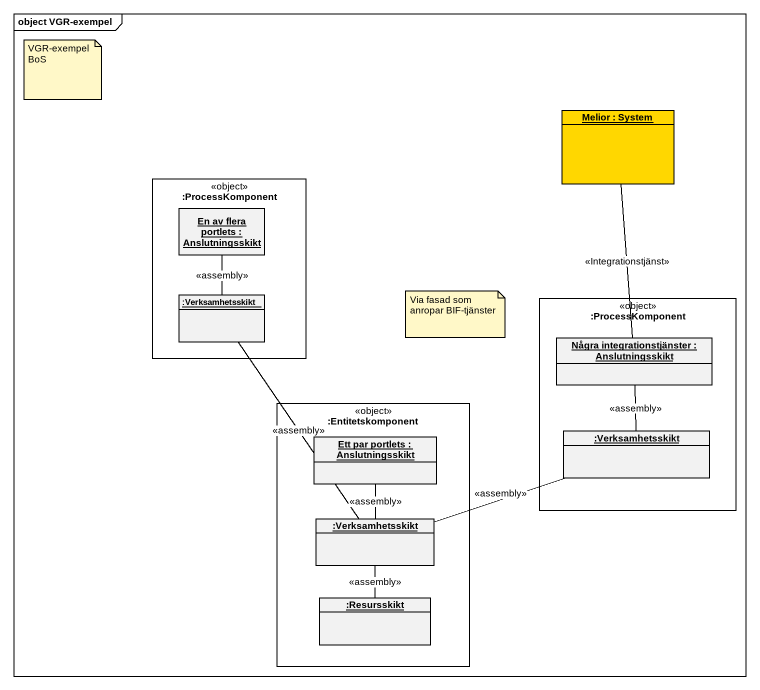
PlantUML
@startuml
mainframe object VGR-exempel
hide circle
hide empty members
object "Melior : System" as Melior #FFD700
rectangle ":ProcessKomponent" as ProcessKomponent <<object>> {
  object "En av flera portlets : Anslutningsskikt" as En_av_flera_portlets
  object ":Verksamhetsskikt" as Verksamhetsskikt
}
rectangle ":ProcessKomponent" as ProcessKomponent_2 <<object>> {
  object "Några integrationstjänster : Anslutningsskikt" as Några_integrationstjänster
  object ":Verksamhetsskikt" as Verksamhetsskikt_2
}
rectangle ":Entitetskomponent" as Entitetskomponent <<object>> {
  object "Ett par portlets : Anslutningsskikt" as Ett_par_portlets
  object ":Verksamhetsskikt" as Verksamhetsskikt_3
  object ":Resursskikt" as Resursskikt
}
Melior -- Några_integrationstjänster : <<Integrationstjänst>>
En_av_flera_portlets -- Verksamhetsskikt : <<assembly>>
Verksamhetsskikt -- Verksamhetsskikt_3 : <<assembly>>
Några_integrationstjänster -- Verksamhetsskikt_2 : <<assembly>>
Ett_par_portlets -- Verksamhetsskikt_3 : <<assembly>>
Verksamhetsskikt_2 -left- Verksamhetsskikt_3 : <<assembly>>
Verksamhetsskikt_3 -- Resursskikt : <<assembly>>
note as N1
  VGR-exempel
  BoS
end note
note as N2
  Via fasad som anropar BIF-tjänster
end note
@enduml
